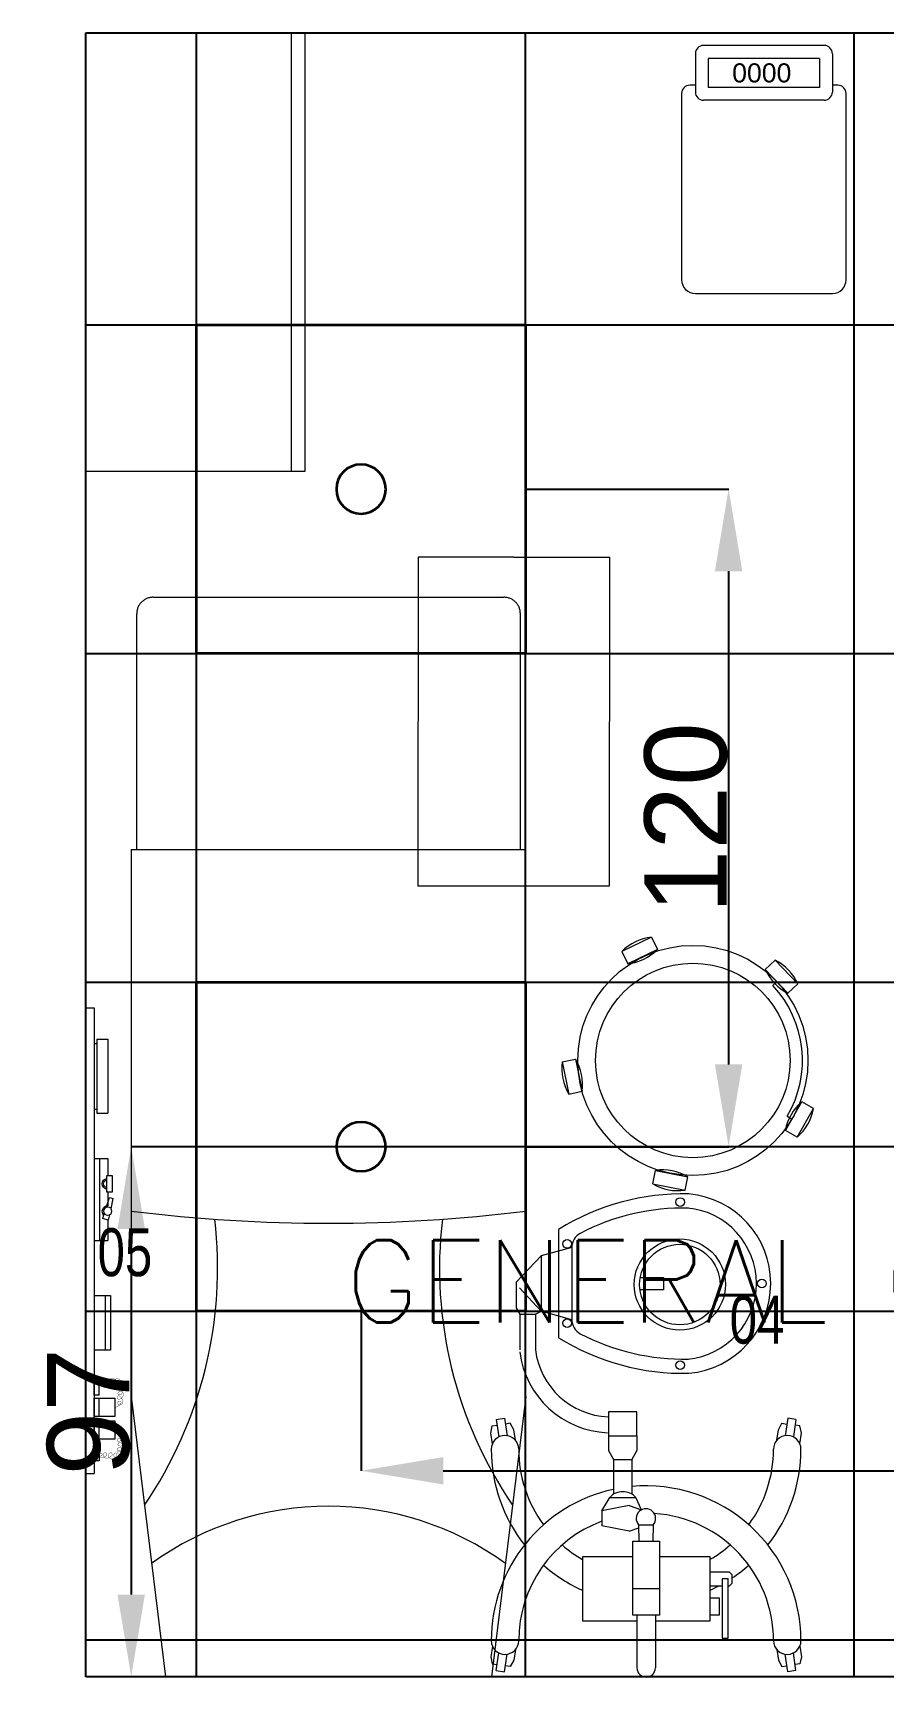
# Model space of a CAD drawing. Header units: inches. Extents: x -12418 to 57169, y -29325 to 19878.
# Drawn here: x 14101 to 15653, y -7168 to -4167 of the extents above; entities that cross this region are included whole.
import ezdxf
from ezdxf.enums import TextEntityAlignment as Align

# ---------------------------------------------------------------- set-up
doc = ezdxf.new("R2010")
doc.units = ezdxf.units.IN
doc.header["$LTSCALE"] = 25
doc.header["$MEASUREMENT"] = 0
doc.header["$PDMODE"] = 3
doc.linetypes.add('00-Ground Floor$0$HIDDEN', pattern=[9.525, 6.35, -3.175])
doc.layers.get('0').update_dxf_attribs({"color": 8})
doc.layers.get('Defpoints').update_dxf_attribs({"color": 8})
for name, color, linetype, lineweight in [('00-Ground Floor$0$72_EGR_BASE_TEXT', 252, 'Continuous', 5), ('00-Ground Floor$0$72_EGR_EQP_TAG', 142, 'Continuous', 5), ('00-Ground Floor$0$LOADING', 253, 'Continuous', 5), ('00-Ground Floor$0$Walls', 251, 'Continuous', 5), ('E-DIM', 6, 'Continuous', 18), ('E-LITE-CIRC-NUMB', 6, 'Continuous', 25), ('E-LITE-CLNG', 150, 'Continuous', 35), ('E-LITE-CTRL', 6, 'Continuous', 25)]:
    doc.layers.add(name, color=color, linetype=linetype, lineweight=lineweight)
doc.layers.add('00-Ground Floor$0$False Ceiling', color=251, linetype='Continuous')
doc.styles.add('00-Ground Floor$0$SIMPLEX', font='SIMPLEX.shx', dxfattribs={"height": 150})
doc.styles.add('00-Ground Floor$0$Standard', font='arial.ttf')
doc.styles.add('00-Ground Floor$0$X3G_ENTITY_257CFD', font='swisscl.ttf', dxfattribs={"height": 200})
doc.styles.add('DC_Simplex', font='SIMPLEX.shx', dxfattribs={"width": 0.7})
doc.styles.get("Standard").update_dxf_attribs({"font": 'arial.ttf'})
doc.dimstyles.get("Standard").update_dxf_attribs({"dimtxt": 150, "dimasz": 150, "dimexe": 0.18, "dimexo": 0.0625, "dimgap": 1, "dimtad": 1, "dimdec": 0, "dimlfac": 0.1, "dimzin": 0, "dimdsep": 46, "dimtxsty": 'Standard', "dimcen": 0.09, "dimclrd": 256, "dimclrt": 7, "dimadec": 0, "dimazin": 0, "dimtfac": 1, "dimtdec": 0, "dimtofl": 0, "dimtmove": 0, "dimatfit": 3, "dimfxl": 1, "dimtolj": 1, "dimtzin": 0, "dimarcsym": 0})

# ---------------------------------------------------------------- blocks, each defined once
blk = doc.blocks.new('00-Ground Floor$0$mobile light')
at = {"layer": '00-Ground Floor$0$LOADING'}
for p, q in [((1883.78, -497.56), (1883.65, -498.45)), ((1885.1, -497.29), (1883.78, -497.56)), ((1887.04, -497.59), (1885.1, -497.29)), ((1923.94, -497.59), (1925.88, -497.29)), ((1925.88, -497.29), (1927.2, -497.56)), ((1927.2, -497.56), (1927.33, -498.45)), ((1882.58, -498.29), (1882.35, -499.8)), ((1882.35, -499.8), (1885.55, -500.28)), ((1882.58, -498.29), (1885.78, -498.78)), ((1883.28, -500.85), (1883.42, -499.96)), ((1884.47, -501.5), (1883.28, -500.85)), ((1928.41, -498.29), (1925.2, -498.78)), ((1928.63, -499.8), (1925.43, -500.28)), ((1926.52, -501.5), (1927.7, -500.85)), ((1927.7, -500.85), (1927.56, -499.96)), ((1928.41, -498.29), (1928.63, -499.8)), ((1886.4, -501.79), (1884.47, -501.5)), ((1924.58, -501.79), (1926.52, -501.5)), ((1947.59, -502.62), (1941.09, -502.62)), ((1948.76, -501.94), (1947.59, -502.62)), ((1947.59, -502.62), (1947.59, -505.45)), ((1948.15, -506.5), (1952.41, -502.55)), ((1953.47, -501.94), (1948.76, -501.94)), ((1958.23, -506.5), (1953.47, -501.94)), ((1947.59, -505.45), (1941.09, -505.45)), ((1946.6, -512.08), (1948.15, -506.5)), ((1947.59, -505.45), (1948.15, -506.5)), ((1958.23, -506.5), (1948.15, -506.5)), ((1959.78, -512.08), (1958.23, -506.5)), ((1963.08, -509.67), (1943.3, -509.67)), ((1959.78, -512.08), (1946.6, -512.08)), ((1908.01, -522.53), (1909, -517.55)), ((1911.69, -517.55), (1909, -517.55)), ((1912.69, -522.53), (1911.69, -517.55)), ((1911.69, -517.55), (1914.17, -518.99)), ((1914.17, -518.99), (1914.17, -523.77)), ((1922.73, -518.8), (1921.08, -519.69)), ((1925.38, -518.8), (1922.73, -518.8)), ((1921.08, -519.69), (1914.74, -519.69)), ((1921.08, -519.69), (1921.08, -523.01)), ((1921.08, -519.69), (1921.08, -523.01)), ((1892.68, -523.97), (1883.05, -523.97)), ((1892.68, -528.06), (1892.68, -523.24)), ((1892.68, -523.24), (1906.16, -523.24)), ((1897.5, -528.06), (1897.5, -523.24)), ((1906.16, -523.24), (1906.16, -528.06)), ((1909.15, -524.25), (1906.16, -524.32)), ((1908.01, -522.53), (1908.62, -524.28)), ((1909.15, -524.25), (1909.15, -526.94)), ((1912.69, -522.53), (1911.9, -524.78)), ((1911.9, -524.78), (1914.17, -523.77)), ((1921.08, -523.01), (1914.77, -523.01)), ((1922.73, -523.93), (1921.08, -523.04)), ((1925.38, -523.93), (1922.73, -523.93)), ((1892.68, -527.34), (1883.05, -527.34)), ((1906.16, -528.06), (1892.68, -528.06)), ((1909.15, -526.94), (1906.16, -526.87)), ((1882.35, -551.47), (1885.55, -550.99)), ((1882.58, -552.98), (1882.35, -551.47)), ((1884.47, -549.77), (1883.28, -550.42)), ((1883.28, -550.42), (1883.42, -551.31)), ((1886.4, -549.48), (1884.47, -549.77)), ((1924.58, -549.48), (1926.52, -549.77)), ((1928.63, -551.47), (1925.43, -550.99)), ((1926.52, -549.77), (1927.7, -550.42)), ((1927.7, -550.42), (1927.56, -551.31)), ((1928.41, -552.98), (1928.63, -551.47)), ((1882.58, -552.98), (1885.78, -552.5)), ((1883.78, -553.71), (1883.65, -552.82)), ((1885.1, -553.98), (1883.78, -553.71)), ((1887.04, -553.69), (1885.1, -553.98)), ((1923.94, -553.69), (1925.88, -553.98)), ((1928.41, -552.98), (1925.2, -552.5)), ((1925.88, -553.98), (1927.2, -553.71)), ((1927.2, -553.71), (1927.33, -552.82))]:
    blk.add_line(p, q, dxfattribs=at)
for points in [[(1903.33, -523.24), (1903.33, -514.02), (1891.61, -514.02), (1891.61, -523.97)], [(1954.27, -524.55), (1954.27, -528.82), (1952.05, -528.82), (1952.05, -524.5)], [(1891.61, -527.34), (1891.61, -537.34), (1903.33, -537.34), (1903.33, -528.06)], [(1892.74, -537.34), (1892.74, -539.04), (1895.76, -539.04), (1895.76, -537.34)], [(1898.05, -537.34), (1898.05, -539.5)], [(1898.05, -540.63), (1898.05, -540.87), (1898.53, -541.35), (1900.02, -541.35), (1900.5, -540.87), (1900.5, -537.34)]]:
    blk.add_lwpolyline(points, dxfattribs=at)
for points in [[(1929.78, -518.8), (1925.38, -518.8), (1925.38, -523.93), (1929.78, -523.93)], [(1899.3, -539.5), (1888.5, -539.5), (1888.5, -540.63), (1899.3, -540.63)]]:
    blk.add_lwpolyline(points, close=True, dxfattribs=at)
for centre, radius in [((1945.96, -511.25), 0.793), ((1960.42, -511.25), 0.793), ((1953.01, -531.79), 8.32), ((1953.01, -531.79), 7.35), ((1938.31, -531.85), 0.793), ((1968.07, -531.85), 0.793), ((1953.19, -546.77), 0.793)]:
    blk.add_circle(centre, radius, dxfattribs=at)
for centre, radius, start, end in [((1888.02, -499.89), 2.5, 90, 270), ((1888.02, -525.64), 28.25, 12.1463, 90), ((1922.96, -525.64), 28.25, 90, 128.2073), ((1922.96, -499.89), 2.5, 270, 90), ((1888.02, -525.64), 23.25, 20.3387, 90), ((1922.96, -525.64), 23.25, 90, 126.3743), ((1942.82, -519.31), 16.86, 97.1293, 177.6115), ((1922.96, -525.64), 28.25, 138.4974, 155.7305), ((1942.82, -519.31), 13.97, 97.1293, 177.6115), ((1980.13, -532.49), 43.32, 148.2167, 181.2501), ((1926.25, -532.49), 43.32, 358.7499, 31.7833), ((1922.96, -525.64), 23.25, 138.7224, 150.0382), ((1946.6, -514.96), 2.89, 90, 152.4092), ((1959.78, -514.96), 2.89, 27.5908, 90), ((1980.13, -532.49), 40.72, 152.4092, 181.2501), ((1926.25, -532.49), 40.72, 358.7499, 27.5908), ((1911.94, -521.38), 3.27, 313.0112, 46.9888), ((1883.05, -525.65), 1.68, 90, 270), ((1888.02, -525.64), 28.25, 270, 5.3386), ((1910.32, -525.6), 1.78, 229.0673, 130.9327), ((1888.02, -525.64), 23.25, 270, 356.3184), ((1953.19, -531.93), 16.44, 185.2361, 354.7639), ((1953.19, -531.93), 13.84, 185.2361, 354.7639), ((1922.96, -525.64), 28.25, 204.483, 208.105), ((1922.96, -525.64), 23.25, 210.2349, 221.2776), ((1922.96, -525.64), 28.25, 213.7985, 221.5026), ((1922.96, -525.64), 23.25, 233.6257, 270), ((1888.02, -551.39), 2.5, 90, 270), ((1922.96, -525.64), 28.25, 231.7927, 270), ((1922.96, -551.39), 2.5, 270, 90)]:
    blk.add_arc(centre, radius, start, end, dxfattribs=at)
blk = doc.blocks.new('00-Ground Floor$0$HF13461A-P')
at = {"layer": '00-Ground Floor$0$LOADING'}
for p, q in [((0.2579, 0.4503), (0.0379, 0.4503)), ((0.0229, 0.4353), (0.0229, 0.3653)), ((0.2493, 0.4266), (0.0466, 0.4266)), ((0.0466, 0.4266), (0.0466, 0.3739)), ((0.2493, 0.4266), (0.2493, 0.3739)), ((0.2729, 0.4353), (0.2729, 0.3653)), ((-0.0021, 0.3628), (-0.0021, 0.0228)), ((0.0229, 0.3778), (0.0129, 0.3778)), ((0.2493, 0.3739), (0.0466, 0.3739)), ((0.2829, 0.3778), (0.2729, 0.3778)), ((0.2979, 0.0228), (0.2979, 0.3628)), ((0.2579, 0.3503), (0.0379, 0.3503)), ((0.0229, -0.0022), (0.2729, -0.0022))]:
    blk.add_line(p, q, dxfattribs=at)
for centre, radius, start, end in [((0.0379, 0.4353), 0.015, 90, 180), ((0.2579, 0.4353), 0.015, 0, 90), ((0.0129, 0.3628), 0.015, 90, 180), ((0.0379, 0.3653), 0.015, 180, 270), ((0.2579, 0.3653), 0.015, 270, 0), ((0.2829, 0.3628), 0.015, 0, 90), ((0.0229, 0.0228), 0.025, 180, 270), ((0.2729, 0.0228), 0.025, 270, 0)]:
    blk.add_arc(centre, radius, start, end, dxfattribs=at)
at = {"layer": '00-Ground Floor$0$LOADING', "style": '00-Ground Floor$0$Standard'}
blk.add_text('0000', height=0.03477, dxfattribs=at).set_placement((0.0901, 0.3829))
blk = doc.blocks.new('00-Ground Floor$0$GF21027-P')
at = {"layer": '00-Ground Floor$0$LOADING'}
for p, q in [((0.4, 0.4), (-0.4, 0.4)), ((-0.4, 0.4), (-0.4, 0)), ((0.4, 0), (0.4, 0.4)), ((-0.4, 0.025), (0.4, 0.025)), ((-0.4, 0), (0.4, 0))]:
    blk.add_line(p, q, dxfattribs=at)
blk = doc.blocks.new('00-Ground Floor$0$HF10037B-P')
at = {"layer": '00-Ground Floor$0$LOADING'}
for p, q in [((0.2459, 0.134), (0.1859, 0.134)), ((0.1859, 0.134), (0.1859, 0.109)), ((0.2459, 0.134), (0.2459, 0.109)), ((0.2459, 0.109), (0.1859, 0.109)), ((0, 0), (-0.0142, -0.0583)), ((0, 0), (0.0243, -0.0059)), ((0.0243, -0.0059), (0.01, -0.0642)), ((0.4071, -0.0094), (0.431, -0.0018)), ((0.4071, -0.0094), (0.4255, -0.0665)), ((0.431, -0.0018), (0.4493, -0.0589)), ((-0.0142, -0.0583), (0.01, -0.0642)), ((0.4069, -0.0417), (0.4165, -0.0387)), ((0.4255, -0.0665), (0.4493, -0.0589)), ((0.0524, -0.2725), (0.0674, -0.2525)), ((0.0674, -0.2525), (0.1154, -0.2885)), ((0.3125, -0.2897), (0.362, -0.2558)), ((0.3267, -0.268), (0.3323, -0.2763)), ((0.3761, -0.2764), (0.362, -0.2558)), ((0.0524, -0.2725), (0.1004, -0.3085)), ((0.1004, -0.3085), (0.1154, -0.2885)), ((0.3266, -0.3103), (0.3125, -0.2897)), ((0.3266, -0.3103), (0.3761, -0.2764))]:
    blk.add_line(p, q, dxfattribs=at)
for radius in [0.21, 0.1775]:
    blk.add_circle((0.2161, -0.1014), radius, dxfattribs=at)
for centre, radius, start, end in [((0.2159, 0.0465), 0.0925, 71.0754, 108.9246), ((0.2159, 0.1965), 0.0925, 251.0754, 288.9246), ((0.0779, -0.0499), 0.0925, 147.3419, 185.1912), ((-0.0678, -0.0143), 0.0925, 327.3419, 5.1912), ((0.4996, -0.0113), 0.0925, 178.8412, 216.6904), ((0.3568, -0.057), 0.0925, 358.8412, 36.6904), ((0.2161, -0.1014), 0.2, 303.6037, 17.3657), ((0.0389, -0.3404), 0.0925, 34.1875, 72.0368), ((0.3867, -0.3449), 0.0925, 105.5121, 143.3614), ((0.1289, -0.2205), 0.0925, 214.1875, 252.0368), ((0.3019, -0.2212), 0.0925, 285.5121, 323.3614)]:
    blk.add_arc(centre, radius, start, end, dxfattribs=at)
blk = doc.blocks.new('00-Ground Floor$0$HF13902-P')
at = {"color": 8, "linetype": '00-Ground Floor$0$HIDDEN'}
for p, q in [((-0.35, -0.6824), (-0.35, -1.1124)), ((0.35, -0.6824), (0.35, -1.1124)), ((0.32, -1.1424), (-0.32, -1.1424))]:
    blk.add_line(p, q, dxfattribs=at)
at = {"linetype": 'Continuous'}
for points in [[(0.36, -0.5224), (0.36, -0.5224), (0.36, -0.5224), (0.36, -0.5224), (0.36, -0.5224), (0.36, -0.5224), (0.36, -0.5224), (0.36, -0.5224), (0.36, -0.5224), (0.36, -0.5224), (0.36, -0.5224), (0.36, -0.5224), (0.36, -0.5224), (0.36, -0.5224), (0.36, -0.5224), (0.36, -0.5224), (0.36, -0.5224), (0.36, -0.5224), (0.36, -0.5224), (0.36, -0.5224), (0.36, -0.5224), (0.36, -0.5224), (0.36, -0.5224), (0.36, -0.5224), (0.36, -0.5224), (0.36, -0.5224), (0.36, -0.5224), (0.36, -0.5224), (0.36, -0.5224), (0.36, -0.5224), (0.36, -0.5224), (0.36, -0.5224), (0.36, -0.5224), (0.36, -0.5224), (0.36, -0.5224), (0.36, -0.5224), (0.36, -0.5224), (0.36, -0.5224), (0.36, -0.5224), (0.36, -0.5224), (0.36, -0.5224), (0.36, -0.5224), (0.36, -0.5224), (0.36, -0.5224), (0.36, -0.5224), (0.36, -0.5224), (0.36, -0.5224), (0.36, -0.5224), (0.36, -0.5224), (0.36, -0.5224), (0.36, -0.5224), (0.36, -0.5224), (0.36, -0.5224), (0.36, -0.5224), (0.36, -0.5224), (0.36, -0.5224), (0.36, -0.5224), (0.36, -0.5224), (0.36, -0.5224), (0.36, -0.5224), (0.36, -0.5224), (0.36, -0.5224), (0.36, -0.5224), (0.36, -0.5224), (0.36, -0.5224), (0.36, -0.5224), (0.36, -0.5224), (0.36, -0.5224), (0.36, -0.5224), (0.36, -0.5224), (0.36, -0.5224), (0.36, -0.5224), (0.36, -0.5224), (0.36, -0.5224), (0.36, -0.5224), (0.36, -0.5224), (0.36, -0.5224), (0.36, -0.5224), (0.36, -0.5224), (0.36, -0.5224), (0.36, -0.5224), (0.36, -0.5224), (0.36, -0.5224), (0.36, -0.5224), (0.36, -0.5224), (0.36, -0.5224), (0.36, -0.5224), (0.36, -0.5224), (0.36, -0.5224), (0.36, -0.5224), (0.36, -0.5224), (0.36, -0.5224), (0.36, -0.5224), (0.36, -0.5224), (0.36, -0.5224), (0.36, -0.5224), (0.36, -0.5224), (0.36, -0.5224), (0.36, -0.5224), (0.36, -0.5224), (0.36, -0.5224), (0.36, -0.5224), (0.36, -0.5224), (0.36, -0.5224), (0.36, -0.5224), (0.36, -0.5224), (0.36, -0.5224), (0.36, -0.5224), (0.36, -0.5224), (0.36, -0.5224), (0.36, -0.5224), (0.36, -0.5224), (0.36, -0.5224), (0.36, -0.5224), (0.36, -0.5224), (0.36, -0.5224), (0.36, -0.5224), (0.36, -0.5224), (0.36, -0.5224), (0.36, -0.5224), (0.36, -0.5224), (0.36, -0.5224), (0.36, -0.5224), (0.36, -0.5224), (0.36, -0.5224), (0.36, -0.5224), (0.36, -0.5224), (0.36, -0.5224), (0.36, -0.5224), (0.36, -0.5224), (0.36, -0.5224), (0.36, -0.5224), (0.36, -0.5224), (0.36, -0.5224), (0.36, -0.5224), (0.36, -0.5224), (0.36, -0.5224), (0.36, -0.5224), (0.36, -0.5224), (0.36, -0.5224), (0.36, -0.5224), (0.36, -0.5224), (0.36, -0.5224), (0.36, -0.5224), (0.36, -0.5224), (0.36, -0.5224), (0.36, -0.5224), (0.36, -0.5224), (0.36, -0.5224), (0.36, -0.5224), (0.36, -0.5224), (0.36, -0.5224), (0.36, -0.5224), (0.36, -0.5224), (0.36, -0.5224), (0.36, -0.5224), (0.36, -0.5224), (0.36, -0.5224), (0.36, -0.5224), (0.36, -0.5224), (0.36, -0.5224), (0.36, -0.5224), (0.36, -0.5224), (0.36, -0.5224), (0.36, -0.5224), (0.36, -0.5224), (0.36, -0.5224), (0.36, -0.5224), (0.36, -0.5224), (0.36, -0.5224), (0.36, -0.5224), (0.36, -0.5224), (0.36, -0.5224), (0.36, -0.5224), (0.36, -0.5224), (0.36, -0.5224), (0.36, -0.5224), (0.36, -0.5224), (0.36, -0.5224), (0.36, -0.5224), (0.36, -0.5224), (0.36, -0.5224), (0.36, -0.5224), (0.36, -0.5224), (0.36, -0.5224), (0.36, -0.5224), (0.36, -0.5224), (0.36, -0.5224), (0.36, -0.5224), (0.36, -0.5224), (0.36, -0.5224), (0.36, -0.5224), (0.36, -0.5224), (0.36, -0.5224), (0.36, -0.5224), (0.36, -0.5224), (0.36, -0.5224), (0.36, -0.5224), (0.36, -0.5224), (0.36, -0.5224), (0.36, -0.5224), (0.36, -0.5224), (0.36, -0.5224), (0.36, -0.5224), (0.36, -0.5224), (0.36, -0.5224), (0.36, -0.5224), (0.36, -0.5224), (0.36, -0.5224), (0.36, -0.5224), (0.36, -0.5224), (0.36, -0.5224), (0.36, -0.5224), (0.36, -0.5224), (0.36, -0.5224), (0.36, -0.5224), (0.36, -0.5224), (0.36, -0.5224), (0.36, -0.5224)], [(0.36, -0.5224), (0.36, -0.5224), (0.36, -0.5224), (0.36, -0.5224), (0.36, -0.5224), (0.36, -0.5224), (0.36, -0.5224), (0.36, -0.5224), (0.36, -0.5224), (0.36, -0.5224), (0.36, -0.5224), (0.36, -0.5224), (0.36, -0.5224), (0.36, -0.5224), (0.36, -0.5224), (0.36, -0.5224), (0.36, -0.5224), (0.36, -0.5224), (0.36, -0.5224), (0.36, -0.5224), (0.36, -0.5224), (0.36, -0.5224), (0.36, -0.5224), (0.36, -0.5224), (0.36, -0.5224), (0.36, -0.5224), (0.36, -0.5224), (0.36, -0.5224), (0.36, -0.5224), (0.36, -0.5224), (0.36, -0.5224), (0.36, -0.5224), (0.36, -0.5224), (0.36, -0.5224), (0.36, -0.5224), (0.36, -0.5224), (0.36, -0.5224), (0.36, -0.5224), (0.36, -0.5224), (0.36, -0.5224), (0.36, -0.5224), (0.36, -0.5224), (0.36, -0.5224), (0.36, -0.5224), (0.36, -0.5224), (0.36, -0.5224), (0.36, -0.5224), (0.36, -0.5224), (0.36, -0.5224), (0.36, -0.5224), (0.36, -0.5224), (0.36, -0.5224), (0.36, -0.5224), (0.36, -0.5224), (0.36, -0.5224), (0.36, -0.5224), (0.36, -0.5224), (0.36, -0.5224), (0.36, -0.5224), (0.36, -0.5224), (0.36, -0.5224), (0.36, -0.5224), (0.36, -0.5224), (0.36, -0.5224), (0.36, -0.5224), (0.36, -0.5224), (0.36, -0.5224), (0.36, -0.5224), (0.36, -0.5224), (0.36, -0.5224), (0.36, -0.5224), (0.36, -0.5224), (0.36, -0.5224), (0.36, -0.5224), (0.36, -0.5224), (0.36, -0.5224), (0.36, -0.5224), (0.36, -0.5224), (0.36, -0.5224), (0.36, -0.5224), (0.36, -0.5224), (0.36, -0.5224), (0.36, -0.5224), (0.36, -0.5224), (0.36, -0.5224), (0.36, -0.5224), (0.36, -0.5224), (0.36, -0.5224), (0.36, -0.5224), (0.36, -0.5224), (0.36, -0.5224), (0.36, -0.5224), (0.36, -0.5224), (0.36, -0.5224), (0.36, -0.5224), (0.36, -0.5224), (0.36, -0.5224), (0.36, -0.5224), (0.36, -0.5224), (0.36, -0.5224), (0.36, -0.5224), (0.36, -0.5224), (0.36, -0.5224), (0.36, -0.5224), (0.36, -0.5224), (0.36, -0.5224), (0.36, -0.5224), (0.36, -0.5224), (0.36, -0.5224), (0.36, -0.5224), (0.36, -0.5224), (0.36, -0.5224), (0.36, -0.5224), (0.36, -0.5224), (0.36, -0.5224), (0.36, -0.5224), (0.36, -0.5224), (0.36, -0.5224), (0.36, -0.5224), (0.36, -0.5224), (0.36, -0.5224), (0.36, -0.5224), (0.36, -0.5224), (0.36, -0.5224), (0.36, -0.5224), (0.36, -0.5224), (0.36, -0.5224), (0.36, -0.5224), (0.36, -0.5224), (0.36, -0.5224), (0.36, -0.5224), (0.36, -0.5224), (0.36, -0.5224), (0.36, -0.5224), (0.36, -0.5224), (0.36, -0.5224), (0.36, -0.5224), (0.36, -0.5224), (0.36, -0.5224), (0.36, -0.5224), (0.36, -0.5224), (0.36, -0.5224), (0.36, -0.5224), (0.36, -0.5224), (0.36, -0.5224), (0.36, -0.5224), (0.36, -0.5224), (0.36, -0.5224), (0.36, -0.5224), (0.36, -0.5224), (0.36, -0.5224), (0.36, -0.5224), (0.36, -0.5224), (0.36, -0.5224), (0.36, -0.5224), (0.36, -0.5224), (0.36, -0.5224), (0.36, -0.5224), (0.36, -0.5224), (0.36, -0.5224), (0.36, -0.5224), (0.36, -0.5224), (0.36, -0.5224), (0.36, -0.5224), (0.36, -0.5224), (0.36, -0.5224), (0.36, -0.5224), (0.36, -0.5224), (0.36, -0.5224), (0.36, -0.5224), (0.36, -0.5224), (0.36, -0.5224), (0.36, -0.5224), (0.36, -0.5224), (0.36, -0.5224), (0.36, -0.5224), (0.36, -0.5224), (0.36, -0.5224), (0.36, -0.5224), (0.36, -0.5224), (0.36, -0.5224), (0.36, -0.5224), (0.36, -0.5224), (0.36, -0.5224), (0.36, -0.5224), (0.36, -0.5224), (0.36, -0.5224), (0.36, -0.5224), (0.36, -0.5224), (0.36, -0.5224), (0.36, -0.5224), (0.36, -0.5224), (0.36, -0.5224), (0.36, -0.5224), (0.36, -0.5224), (0.36, -0.5224), (0.36, -0.5224), (0.36, -0.5224), (0.36, -0.5224), (0.36, -0.5224), (0.36, -0.5224), (0.36, -0.5224), (0.36, -0.5224), (0.36, -0.5224), (0.36, -0.5224), (0.36, -0.5224), (0.36, -0.5224), (0.36, -0.5224), (0.36, -0.5224), (0.36, -0.5224), (0.36, -0.5224), (0.36, -0.5224), (0.36, -0.5224), (0.36, -0.5224)], [(0.36, -0.5224), (0.36, -0.5224), (0.36, -0.5224), (0.36, -0.5224), (0.36, -0.5224), (0.36, -0.5224), (0.36, -0.5224), (0.36, -0.5224), (0.36, -0.5224), (0.36, -0.5224), (0.36, -0.5224), (0.36, -0.5224), (0.36, -0.5224), (0.36, -0.5224), (0.36, -0.5224), (0.36, -0.5224), (0.36, -0.5224), (0.36, -0.5224), (0.36, -0.5224), (0.36, -0.5224), (0.36, -0.5224), (0.36, -0.5224), (0.36, -0.5224), (0.36, -0.5224), (0.36, -0.5224), (0.36, -0.5224), (0.36, -0.5224), (0.36, -0.5224), (0.36, -0.5224), (0.36, -0.5224), (0.36, -0.5224), (0.36, -0.5224), (0.36, -0.5224), (0.36, -0.5224), (0.36, -0.5224), (0.36, -0.5224), (0.36, -0.5224), (0.36, -0.5224), (0.36, -0.5224), (0.36, -0.5224), (0.36, -0.5224), (0.36, -0.5224), (0.36, -0.5224), (0.36, -0.5224), (0.36, -0.5224), (0.36, -0.5224), (0.36, -0.5224), (0.36, -0.5224), (0.36, -0.5224), (0.36, -0.5224), (0.36, -0.5224), (0.36, -0.5224), (0.36, -0.5224), (0.36, -0.5224), (0.36, -0.5224), (0.36, -0.5224), (0.36, -0.5224), (0.36, -0.5224), (0.36, -0.5224), (0.36, -0.5224), (0.36, -0.5224), (0.36, -0.5224), (0.36, -0.5224), (0.36, -0.5224), (0.36, -0.5224), (0.36, -0.5224), (0.36, -0.5224), (0.36, -0.5224), (0.36, -0.5224), (0.36, -0.5224), (0.36, -0.5224), (0.36, -0.5224), (0.36, -0.5224), (0.36, -0.5224), (0.36, -0.5224), (0.36, -0.5224), (0.36, -0.5224), (0.36, -0.5224), (0.36, -0.5224), (0.36, -0.5224), (0.36, -0.5224), (0.36, -0.5224), (0.36, -0.5224), (0.36, -0.5224), (0.36, -0.5224), (0.36, -0.5224), (0.36, -0.5224), (0.36, -0.5224), (0.36, -0.5224), (0.36, -0.5224), (0.36, -0.5224), (0.36, -0.5224), (0.36, -0.5224), (0.36, -0.5224), (0.36, -0.5224), (0.36, -0.5224), (0.36, -0.5224), (0.36, -0.5224), (0.36, -0.5224), (0.36, -0.5224), (0.36, -0.5224), (0.36, -0.5224), (0.36, -0.5224), (0.36, -0.5224), (0.36, -0.5224), (0.36, -0.5224), (0.36, -0.5224), (0.36, -0.5224), (0.36, -0.5224), (0.36, -0.5224), (0.36, -0.5224), (0.36, -0.5224), (0.36, -0.5224), (0.36, -0.5224), (0.36, -0.5224), (0.36, -0.5224), (0.36, -0.5224), (0.36, -0.5224), (0.36, -0.5224), (0.36, -0.5224), (0.36, -0.5224), (0.36, -0.5224), (0.36, -0.5224), (0.36, -0.5224), (0.36, -0.5224), (0.36, -0.5224), (0.36, -0.5224), (0.36, -0.5224), (0.36, -0.5224), (0.36, -0.5224), (0.36, -0.5224), (0.36, -0.5224), (0.36, -0.5224), (0.36, -0.5224), (0.36, -0.5224), (0.36, -0.5224), (0.36, -0.5224), (0.36, -0.5224), (0.36, -0.5224), (0.36, -0.5224), (0.36, -0.5224), (0.36, -0.5224), (0.36, -0.5224), (0.36, -0.5224), (0.36, -0.5224), (0.36, -0.5224), (0.36, -0.5224), (0.36, -0.5224), (0.36, -0.5224), (0.36, -0.5224), (0.36, -0.5224), (0.36, -0.5224), (0.36, -0.5224), (0.36, -0.5224), (0.36, -0.5224), (0.36, -0.5224), (0.36, -0.5224), (0.36, -0.5224), (0.36, -0.5224), (0.36, -0.5224), (0.36, -0.5224), (0.36, -0.5224), (0.36, -0.5224), (0.36, -0.5224), (0.36, -0.5224), (0.36, -0.5224), (0.36, -0.5224), (0.36, -0.5224), (0.36, -0.5224), (0.36, -0.5224), (0.36, -0.5224), (0.36, -0.5224), (0.36, -0.5224), (0.36, -0.5224), (0.36, -0.5224), (0.36, -0.5224), (0.36, -0.5224), (0.36, -0.5224), (0.36, -0.5224), (0.36, -0.5224), (0.36, -0.5224), (0.36, -0.5224), (0.36, -0.5224), (0.36, -0.5224), (0.36, -0.5224), (0.36, -0.5224), (0.36, -0.5224), (0.36, -0.5224), (0.36, -0.5224), (0.36, -0.5224), (0.36, -0.5224), (0.36, -0.5224), (0.36, -0.5224), (0.36, -0.5224), (0.36, -0.5224), (0.36, -0.5224), (0.36, -0.5224), (0.36, -0.5224), (0.36, -0.5224), (0.36, -0.5224), (0.36, -0.5224), (0.36, -0.5224), (0.36, -0.5224), (0.36, -0.5224), (0.36, -0.5224), (0.36, -0.5224), (0.36, -0.5224), (0.36, -0.5224), (0.36, -0.5224), (0.36, -0.5224), (0.36, -0.5224), (0.36, -0.5224), (0.36, -0.5224), (0.36, -0.5224), (0.36, -0.5224), (0.36, -0.5224), (0.36, -0.5224), (0.36, -0.5224), (0.36, -0.5224), (0.36, -0.5224), (0.36, -0.5224), (0.36, -0.5224), (0.36, -0.5224), (0.36, -0.5224), (0.36, -0.5224), (0.36, -0.5224), (0.36, -0.5224), (0.36, -0.5224), (0.36, -0.5224), (0.36, -0.5224), (0.36, -0.5224), (0.36, -0.5224), (0.36, -0.5224), (0.36, -0.5224), (0.36, -0.5224), (0.36, -0.5224), (0.36, -0.5224), (0.36, -0.5224), (0.36, -0.5224), (0.36, -0.5224), (0.36, -0.5224), (0.36, -0.5224), (0.36, -0.5224), (0.36, -0.5224), (0.36, -0.5224), (0.36, -0.5224), (0.36, -0.5224), (0.36, -0.5224), (0.36, -0.5224), (0.36, -0.5224), (0.36, -0.5224), (0.36, -0.5224), (0.36, -0.5224), (0.36, -0.5224), (0.36, -0.5224), (0.36, -0.5224), (0.36, -0.5224), (0.36, -0.5224), (0.36, -0.5224), (0.36, -0.5224), (0.36, -0.5224), (0.36, -0.5224), (0.36, -0.5224), (0.36, -0.5224), (0.36, -0.5224), (0.36, -0.5224), (0.36, -0.5224), (0.36, -0.5224), (0.36, -0.5224), (0.36, -0.5224), (0.36, -0.5224), (0.36, -0.5224), (0.36, -0.5224), (0.36, -0.5224), (0.36, -0.5224), (0.36, -0.5224), (0.36, -0.5224)]]:
    blk.add_lwpolyline(points, close=True, dxfattribs=at)
for points in [[(0.36, -0.5224), (0.36, -0.5224), (0.36, -0.5224), (0.36, -0.5224), (0.36, -0.5224), (0.36, -0.5224), (0.36, -0.5224), (0.36, -0.5224)], [(0.36, -0.5224), (0.36, -0.5224), (0.36, -0.5224), (0.36, -0.5224), (0.36, -0.5224), (0.36, -0.5224), (0.36, -0.5224), (0.36, -0.5224), (0.36, -0.5224), (0.36, -0.5224), (0.36, -0.5224), (0.36, -0.5224), (0.36, -0.5224), (0.36, -0.5224), (0.36, -0.5224), (0.36, -0.5224), (0.36, -0.5224), (0.36, -0.5224), (0.36, -0.5224), (0.36, -0.5224), (0.36, -0.5224), (0.36, -0.5224), (0.36, -0.5224), (0.36, -0.5224), (0.36, -0.5224), (0.36, -0.5224), (0.36, -0.5224), (0.36, -0.5224), (0.36, -0.5224), (0.36, -0.5224), (0.36, -0.5224), (0.36, -0.5224), (0.36, -0.5224), (0.36, -0.5224), (0.36, -0.5224), (0.36, -0.5224), (0.36, -0.5224), (0.36, -0.5224), (0.36, -0.5224), (0.36, -0.5224), (0.36, -0.5224), (0.36, -0.5224), (0.36, -0.5224), (0.36, -0.5224), (0.36, -0.5224), (0.36, -0.5224), (0.36, -0.5224), (0.36, -0.5224), (0.36, -0.5224), (0.36, -0.5224), (0.36, -0.5224), (0.36, -0.5224), (0.36, -0.5224), (0.36, -0.5224), (0.36, -0.5224), (0.36, -0.5224), (0.36, -0.5224), (0.36, -0.5224), (0.36, -0.5224), (0.36, -0.5224), (0.36, -0.5224), (0.36, -0.5224), (0.36, -0.5224), (0.36, -0.5224), (0.36, -0.5224), (0.36, -0.5224), (0.36, -0.5224), (0.36, -0.5224), (0.36, -0.5224), (0.36, -0.5224), (0.36, -0.5224), (0.36, -0.5224), (0.36, -0.5224), (0.36, -0.5224), (0.36, -0.5224), (0.36, -0.5224), (0.36, -0.5224), (0.36, -0.5224), (0.36, -0.5224), (0.36, -0.5224), (0.36, -0.5224), (0.36, -0.5224), (0.36, -0.5224), (0.36, -0.5224), (0.36, -0.5224), (0.36, -0.5224), (0.36, -0.5224), (0.36, -0.5224), (0.36, -0.5224), (0.36, -0.5224), (0.36, -0.5224), (0.36, -0.5224), (0.36, -0.5224), (0.36, -0.5224), (0.36, -0.5224), (0.36, -0.5224), (0.36, -0.5224), (0.36, -0.5224), (0.36, -0.5224), (0.36, -0.5224), (0.36, -0.5224), (0.36, -0.5224), (0.36, -0.5224), (0.36, -0.5224), (0.36, -0.5224), (0.36, -0.5224), (0.36, -0.5224), (0.36, -0.5224), (0.36, -0.5224), (0.36, -0.5224), (0.36, -0.5224)], [(0.36, -0.5224), (0.36, -0.5224), (0.36, -0.5224), (0.36, -0.5224), (0.36, -0.5224), (0.36, -0.5224), (0.36, -0.5224), (0.36, -0.5224), (0.36, -0.5224), (0.36, -0.5224), (0.36, -0.5224), (0.36, -0.5224), (0.36, -0.5224), (0.36, -0.5224), (0.36, -0.5224), (0.36, -0.5224), (0.36, -0.5224)], [(0.36, -0.5224), (0.36, -0.5224), (0.36, -0.5224), (0.36, -0.5224), (0.36, -0.5224), (0.36, -0.5224), (0.36, -0.5224)], [(0.36, -0.5224), (0.36, -0.5224), (0.36, -0.5224), (0.36, -0.5224), (0.36, -0.5224), (0.36, -0.5224), (0.36, -0.5224), (0.36, -0.5224), (0.36, -0.5224), (0.36, -0.5224), (0.36, -0.5224), (0.36, -0.5224)], [(0.36, -0.5224), (0.36, -0.5224), (0.36, -0.5224), (0.36, -0.5224), (0.36, -0.5224), (0.36, -0.5224), (0.36, -0.5224), (0.36, -0.5224), (0.36, -0.5224), (0.36, -0.5224), (0.36, -0.5224), (0.36, -0.5224), (0.36, -0.5224), (0.36, -0.5224), (0.36, -0.5224), (0.36, -0.5224), (0.36, -0.5224), (0.36, -0.5224), (0.36, -0.5224), (0.36, -0.5224), (0.36, -0.5224), (0.36, -0.5224), (0.36, -0.5224), (0.36, -0.5224), (0.36, -0.5224), (0.36, -0.5224), (0.36, -0.5224), (0.36, -0.5224), (0.36, -0.5224), (0.36, -0.5224), (0.36, -0.5224), (0.36, -0.5224), (0.36, -0.5224), (0.36, -0.5224), (0.36, -0.5224), (0.36, -0.5224), (0.36, -0.5224), (0.36, -0.5224), (0.36, -0.5224), (0.36, -0.5224), (0.36, -0.5224), (0.36, -0.5224), (0.36, -0.5224), (0.36, -0.5224), (0.36, -0.5224), (0.36, -0.5224), (0.36, -0.5224), (0.36, -0.5224), (0.36, -0.5224), (0.36, -0.5224), (0.36, -0.5224), (0.36, -0.5224), (0.36, -0.5224), (0.36, -0.5224), (0.36, -0.5224), (0.36, -0.5224), (0.36, -0.5224), (0.36, -0.5224), (0.36, -0.5224), (0.36, -0.5224), (0.36, -0.5224), (0.36, -0.5224), (0.36, -0.5224), (0.36, -0.5224), (0.36, -0.5224), (0.36, -0.5224), (0.36, -0.5224), (0.36, -0.5224), (0.36, -0.5224), (0.36, -0.5224), (0.36, -0.5224), (0.36, -0.5224), (0.36, -0.5224), (0.36, -0.5224), (0.36, -0.5224), (0.36, -0.5224), (0.36, -0.5224), (0.36, -0.5224), (0.36, -0.5224), (0.36, -0.5224), (0.36, -0.5224), (0.36, -0.5224), (0.36, -0.5224), (0.36, -0.5224), (0.36, -0.5224), (0.36, -0.5224), (0.36, -0.5224), (0.36, -0.5224), (0.36, -0.5224)], [(0.36, -0.5224), (0.36, -0.5224), (0.36, -0.5224), (0.36, -0.5224), (0.36, -0.5224), (0.36, -0.5224), (0.36, -0.5224), (0.36, -0.5224), (0.36, -0.5224), (0.36, -0.5224)], [(0.36, -0.5224), (0.36, -0.5224), (0.36, -0.5224), (0.36, -0.5224), (0.36, -0.5224), (0.36, -0.5224), (0.36, -0.5224), (0.36, -0.5224), (0.36, -0.5224), (0.36, -0.5224)], [(0.36, -0.5224), (0.36, -0.5224), (0.36, -0.5224), (0.36, -0.5224), (0.36, -0.5224), (0.36, -0.5224), (0.36, -0.5224), (0.36, -0.5224), (0.36, -0.5224), (0.36, -0.5224), (0.36, -0.5224), (0.36, -0.5224), (0.36, -0.5224), (0.36, -0.5224), (0.36, -0.5224)], [(0.36, -0.5224), (0.36, -0.5224), (0.36, -0.5224), (0.36, -0.5224), (0.36, -0.5224), (0.36, -0.5224), (0.36, -0.5224), (0.36, -0.5224), (0.36, -0.5224), (0.36, -0.5224)], [(0.36, -0.5224), (0.36, -0.5224), (0.36, -0.5224), (0.36, -0.5224), (0.36, -0.5224), (0.36, -0.5224), (0.36, -0.5224)], [(0.36, -0.5224), (0.36, -0.5224), (0.36, -0.5224), (0.36, -0.5224), (0.36, -0.5224), (0.36, -0.5224), (0.36, -0.5224), (0.36, -0.5224), (0.36, -0.5224), (0.36, -0.5224)], [(0.36, -0.5224), (0.36, -0.5224), (0.36, -0.5224), (0.36, -0.5224), (0.36, -0.5224), (0.36, -0.5224), (0.36, -0.5224), (0.36, -0.5224), (0.36, -0.5224), (0.36, -0.5224), (0.36, -0.5224), (0.36, -0.5224), (0.36, -0.5224), (0.36, -0.5224), (0.36, -0.5224), (0.36, -0.5224), (0.36, -0.5224), (0.36, -0.5224)], [(0.36, -0.5224), (0.36, -0.5224), (0.36, -0.5224), (0.36, -0.5224), (0.36, -0.5224), (0.36, -0.5224), (0.36, -0.5224), (0.36, -0.5224), (0.36, -0.5224)]]:
    blk.add_lwpolyline(points, dxfattribs=at)
blk.add_circle((0.36, -0.5224), 0.000000101)
at = {"color": 8}
for centre, radius, start, end in [((0, 1.0679), 0.5515, 234.1788, 305.8212), ((-0.9704, 0.0819), 0.7679, 353.3222, 34.2669), ((0.9704, 0.0819), 0.7679, 145.7331, 186.6778), ((0, -2.9071), 2.9071, 82.8865, 97.1135)]:
    blk.add_arc(centre, radius, start, end, dxfattribs=at)
at = {"color": 8, "linetype": '00-Ground Floor$0$HIDDEN'}
for centre, start, end in [((-0.32, -1.1124), 180, 270), ((0.32, -1.1124), 270, 0)]:
    blk.add_arc(centre, 0.03, start, end, dxfattribs=at)
at = {"layer": '00-Ground Floor$0$LOADING'}
for p, q in [((-0.36, 0.3161), (-0.2975, 0.8276)), ((0.2975, 0.8276), (-0.2975, 0.8276)), ((0.36, 0.3161), (0.2975, 0.8276)), ((-0.36, 0.3161), (-0.36, -0.6824)), ((0.36, -0.6824), (0.36, 0.3161)), ((0.36, -0.6824), (-0.36, -0.6824))]:
    blk.add_line(p, q, dxfattribs=at)
blk = doc.blocks.new('00-Ground Floor$0$HF11772-P')
at = {"layer": '00-Ground Floor$0$LOADING'}
for p, q in [((0.6, 0.35), (0, 0.35)), ((0, 0.175), (0, 0.35)), ((0.6, 0.175), (0.6, 0.35)), ((0, 0.175), (0, 0)), ((0.6, 0), (0.6, 0.175)), ((0, 0), (0.6, 0))]:
    blk.add_line(p, q, dxfattribs=at)
blk = doc.blocks.new('00-Ground Floor$0$ME19011A-P')
for p, q in [((-0.425, 0), (0.425, 0)), ((-0.425, 0), (-0.425, -0.015)), ((0.425, 0), (0.425, -0.015)), ((-0.425, -0.015), (0.425, -0.015)), ((-0.3675, -0.0198), (-0.2325, -0.0198)), ((-0.3675, -0.0198), (-0.3675, -0.0399)), ((-0.36, -0.015), (-0.36, -0.0198)), ((-0.24, -0.015), (-0.24, -0.0198)), ((-0.2325, -0.0198), (-0.2325, -0.0399)), ((-0.15, -0.015), (-0.15, -0.04)), ((-0.15, -0.025), (0, -0.025)), ((0, -0.015), (0, -0.04)), ((0.1, -0.015), (0.1, -0.045)), ((0.2, -0.045), (0.2, -0.015)), ((0.2818, -0.015), (0.2484, -0.015)), ((0.2484, -0.0243), (0.2484, -0.015)), ((0.2818, -0.0243), (0.2484, -0.0243)), ((0.2818, -0.0243), (0.2818, -0.015)), ((0.3211, -0.015), (0.2877, -0.015)), ((0.2877, -0.015), (0.2877, -0.0531)), ((0.3211, -0.0243), (0.2877, -0.0243)), ((0.3211, -0.0531), (0.3211, -0.015)), ((0.3623, -0.015), (0.3289, -0.015)), ((0.3289, -0.015), (0.3289, -0.0531)), ((0.3623, -0.0243), (0.3289, -0.0243)), ((0.3623, -0.0531), (0.3623, -0.015)), ((0.3682, -0.0243), (0.3682, -0.015)), ((0.3682, -0.015), (0.4016, -0.015)), ((0.3682, -0.0243), (0.4016, -0.0243)), ((0.4016, -0.0243), (0.4016, -0.015)), ((-0.3675, -0.0399), (-0.2325, -0.0399)), ((-0.15, -0.04), (-0.1187, -0.04)), ((-0.0887, -0.04), (-0.0637, -0.04)), ((-0.0606, -0.0371), (-0.0787, -0.0432)), ((-0.0787, -0.0432), (-0.077, -0.0497)), ((-0.0582, -0.046), (-0.077, -0.0497)), ((-0.0402, -0.0312), (-0.0496, -0.0337)), ((-0.047, -0.0434), (-0.0376, -0.0409)), ((-0.0376, -0.0409), (-0.0402, -0.0312)), ((-0.0379, -0.04), (0, -0.04)), ((0.1, -0.035), (0.2, -0.035)), ((0.1, -0.045), (0.2, -0.045)), ((0.2877, -0.0531), (0.3211, -0.0531)), ((0.3289, -0.0531), (0.3623, -0.0531))]:
    blk.add_line(p, q)
at = {"color": 8, "const_width": 0.000601}
for points in [[(0.3044, -0.0531, -0.184574), (0.2977, -0.0636, -1.44364), (0.2961, -0.0581, -0.837915), (0.2969, -0.0664, -0.30536), (0.2839, -0.062, -1.584726), (0.2894, -0.0609, -0.253153), (0.2827, -0.0684, -0.874198), (0.2775, -0.0585, -0.915253), (0.2791, -0.0658, -0.223821), (0.2683, -0.0644, -1.703343), (0.272, -0.0597, -0.588962), (0.2621, -0.068, -0.717795), (0.2625, -0.0581, -0.983104), (0.2645, -0.0644, -0.326362), (0.2534, -0.0609, -0.758716), (0.2609, -0.0514, -0.906186), (0.2593, -0.0565, -0.189488), (0.2526, -0.0522, -0.7948), (0.2613, -0.0423, -1.223996), (0.2574, -0.047, -0.072149), (0.2534, -0.0403, -0.645886), (0.2609, -0.0324, -1.366917), (0.2574, -0.0371, -0.078415), (0.2542, -0.0308, -0.723006), (0.2613, -0.0256, -1.105484), (0.2582, -0.0292, -0.221197), (0.2566, -0.0243, -0.221197)], [(0.3456, -0.0531, 0.184574), (0.3523, -0.0636, 1.44364), (0.3539, -0.0581, 0.837915), (0.3531, -0.0664, 0.30536), (0.3661, -0.062, 1.584726), (0.3606, -0.0609, 0.253153), (0.3673, -0.0684, 0.874198), (0.3725, -0.0585, 0.915253), (0.3709, -0.0658, 0.223821), (0.3817, -0.0644, 1.703343), (0.378, -0.0597, 0.588962), (0.3879, -0.068, 0.717795), (0.3875, -0.0581, 0.983104), (0.3855, -0.0644, 0.326362), (0.3966, -0.0609, 0.758716), (0.3891, -0.0514, 0.906186), (0.3907, -0.0565, 0.189488), (0.3974, -0.0522, 0.7948), (0.3887, -0.0423, 1.223996), (0.3926, -0.047, 0.072149), (0.3966, -0.0403, 0.645886), (0.3891, -0.0324, 1.366917), (0.3926, -0.0371, 0.078415), (0.3958, -0.0308, 0.723006), (0.3887, -0.0256, 1.105484), (0.3918, -0.0292, 0.221197), (0.3934, -0.0243, 0.221197)]]:
    blk.add_lwpolyline(points, format="xyb", dxfattribs=at)
blk.add_lwpolyline([(-0.1187, -0.0482), (-0.0887, -0.0482), (-0.0887, -0.0382), (-0.1187, -0.0382)], close=True)
blk.add_circle((-0.0537, -0.04), 0.0075)
for centre, radius, start, end in [((-0.1037, -0.04), 0.01, 10.4593, 169.5407), ((-0.0537, -0.04), 0.01, 45, 180), ((-0.1037, -0.04), 0.0075, 14.0075, 165.9925)]:
    blk.add_arc(centre, radius, start, end)
blk = doc.blocks.new('00-Ground Floor$0$M.44.57.64')
at = {"layer": '00-Ground Floor$0$LOADING', "xscale": 1000.000000000002, "yscale": 1000.000000000002, "zscale": 1000.000000000002, "rotation": 225.9999036123427}
blk.add_blockref('00-Ground Floor$0$ME19011A-P', (-80806.9, 16720.7), dxfattribs=at)
blk = doc.blocks.new('00-Ground Floor$0$A$Ce9e1c4c3')
at = {"layer": '00-Ground Floor$0$False Ceiling', "color": 254}
for p, q in [((-85802.1, -4167.4, 0), (-82302.3, -4167.4, 0)), ((-85802.1, -7167.4, 0), (-85802.1, -4167.4, 0)), ((-82302.3, -7167.4, 0), (-85802.1, -7167.4, 0))]:
    blk.add_line(p, q, dxfattribs=at)
at = {"layer": '00-Ground Floor$0$False Ceiling', "color": 254, "linetype": 'Continuous'}
for p, q in [((-85600, -7167.4), (-85600, -4167.4)), ((-85000, -7167.4), (-85000, -4167.4)), ((-84400, -7167.4), (-84400, -4167.4)), ((-85802.1, -4700), (-82302.3, -4700)), ((-85802.1, -5300), (-82302.3, -5300)), ((-85802.1, -5900), (-82302.3, -5900)), ((-85802.1, -6500), (-82302.3, -6500)), ((-85802.1, -7100), (-82302.3, -7100))]:
    blk.add_line(p, q, dxfattribs=at)
blk = doc.blocks.new('00-Ground Floor')
at = {"layer": '00-Ground Floor$0$Walls'}
for p, q in [((17697.7, -4167.4, 0), (14197.9, -4167.4, 0)), ((14197.9, -4167.4, 0), (14197.9, -7167.4, 0)), ((14197.9, -7167.4, 0), (17697.7, -7167.4, 0))]:
    blk.add_line(p, q, dxfattribs=at)
at = {"layer": '00-Ground Floor$0$False Ceiling', "color": 254}
blk.add_blockref('00-Ground Floor$0$A$Ce9e1c4c3', (100000, 0), dxfattribs=at)
at = {"layer": '00-Ground Floor$0$LOADING'}
for name, p, xscale, yscale, zscale, rotation in [('00-Ground Floor$0$GF21027-P', (14597.9, -4567.4, 0), 1000, 1000, 1000, 90.00000002091183), ('00-Ground Floor$0$HF13902-P', (14640.7, -6339.8, 0), 1000, 1000, 1000, 180), ('00-Ground Floor$0$mobile light', (9963.8, -25981.7), 10, 10, 10, 90.00000000000001)]:
    blk.add_blockref(name, p, dxfattribs=dict(at, xscale=xscale, yscale=yscale, zscale=zscale, rotation=rotation))
at = {"layer": '00-Ground Floor$0$LOADING', "lineweight": 0, "xscale": 1000, "yscale": 1000, "zscale": 1000}
blk.add_blockref('00-Ground Floor$0$HF13461A-P', (15287.1, -4640.7), dxfattribs=at)
at = {"layer": '00-Ground Floor$0$LOADING', "extrusion": (3.71389e-28, 3.9656e-29, -1), "xscale": -999.9999999999989, "yscale": 999.9999999999989, "zscale": -999.9999999999989, "rotation": 90.05559336176249}
blk.add_blockref('00-Ground Floor$0$HF11772-P', (-14804.1, -5123.9, 0), dxfattribs=at)
at = {"layer": '00-Ground Floor$0$LOADING', "extrusion": (2.75759e-10, 1.16581e-09, -1), "xscale": -999.9999999999997, "yscale": 999.9999999999998, "zscale": 999.9999999999998, "rotation": 334.2186874640738}
blk.add_blockref('00-Ground Floor$0$HF10037B-P', (-15066.8, -6045.3, 0), dxfattribs=at)
at = {"layer": '00-Ground Floor$0$LOADING', "xscale": -1, "rotation": 315.9999036123427}
blk.add_blockref('00-Ground Floor$0$M.44.57.64', (-55544.8, 37734, 0), dxfattribs=at)
at = {"layer": '00-Ground Floor$0$72_EGR_BASE_TEXT', "insert": (16156.1, -6370.8), "char_height": 150, "attachment_point": 2, "style": '00-Ground Floor$0$SIMPLEX'}
blk.add_mtext('GENERAL CONSULT ROOM (1)', dxfattribs=at)
at = {"layer": '00-Ground Floor$0$72_EGR_EQP_TAG', "char_height": 87.47, "attachment_point": 2, "style": '00-Ground Floor$0$X3G_ENTITY_257CFD'}
for s, insert in [('05', (14269.2, -6348.8, 0)), ('04', (15422.5, -6471.9, 0))]:
    blk.add_mtext(s, dxfattribs=dict(at, insert=insert))
blk = doc.blocks.new('*U13')
blk.add_lwpolyline([(-300, 300), (-300, -300), (300, -300), (300, 300)], close=True)
blk.add_circle((0, 0), 45)
at = {"layer": 'E-LITE-CIRC-NUMB', "style": 'DC_Simplex', "width": 0.7, "flags": 8}
blk.add_attdef('CIRCUIT', text='', height=200, rotation=0, dxfattribs=at).set_placement((-473.9, 300), align=Align.RIGHT)
at = {"layer": 'E-LITE-CTRL', "style": 'DC_Simplex', "width": 0.7, "flags": 8}
blk.add_attdef('CONTROL', (1118.9, -935), '', height=200, rotation=360, dxfattribs=at)
blk = doc.blocks.new('*D291')
at = {"layer": 'Defpoints', "color": 0, "transparency": 16777216}
for p in [(15000, -5000), (15000, -6200), (15370.7, -6200)]:
    blk.add_point(p, dxfattribs=at)
at = {"layer": 'E-DIM', "color": 0, "lineweight": -2, "transparency": 16777216}
for p, q in [((15000.1, -5000), (15370.9, -5000)), ((15000.1, -6200), (15370.9, -6200))]:
    blk.add_line(p, q, dxfattribs=at)
at = {"layer": 'E-DIM', "lineweight": -2, "transparency": 16777216}
blk.add_line((15370.7, -5150), (15370.7, -6050), dxfattribs=at)
at = {"layer": 'E-DIM', "transparency": 16777216}
for points in [[(15345.7, -5150), (15395.7, -5150), (15370.7, -5000)], [(15345.7, -6050), (15395.7, -6050), (15370.7, -6200)]]:
    blk.add_solid(points, dxfattribs=at)
at = {"layer": 'E-DIM', "color": 7, "transparency": 16777216, "insert": (15293.1, -5600), "char_height": 150, "attachment_point": 5, "rotation": 90}
blk.add_mtext('\\A1;120', dxfattribs=at)
blk = doc.blocks.new('*D292')
at = {"layer": 'Defpoints', "color": 0, "transparency": 16777216}
for p in [(14700, -6500), (17100, -6500), (17100, -6791.5)]:
    blk.add_point(p, dxfattribs=at)
at = {"layer": 'E-DIM', "color": 0, "lineweight": -2, "transparency": 16777216}
for p, q in [((14700, -6500.1), (14700, -6791.7)), ((17100, -6500.1), (17100, -6791.7))]:
    blk.add_line(p, q, dxfattribs=at)
at = {"layer": 'E-DIM', "lineweight": -2, "transparency": 16777216}
blk.add_line((14850, -6791.5), (16950, -6791.5), dxfattribs=at)
at = {"layer": 'E-DIM', "transparency": 16777216}
for points in [[(14850, -6766.5), (14850, -6816.5), (14700, -6791.5)], [(16950, -6766.5), (16950, -6816.5), (17100, -6791.5)]]:
    blk.add_solid(points, dxfattribs=at)
at = {"layer": 'E-DIM', "color": 7, "transparency": 16777216, "insert": (15900, -6714), "char_height": 150, "attachment_point": 5}
blk.add_mtext('\\A1;240', dxfattribs=at)
blk = doc.blocks.new('*D371')
at = {"layer": 'Defpoints', "color": 0, "transparency": 16777216}
for p in [(17100, -6200), (14280.7, -7167.4), (17100, -7167.4, 0)]:
    blk.add_point(p, dxfattribs=at)
at = {"layer": 'E-DIM', "color": 0, "lineweight": -2, "transparency": 16777216}
for p, q in [((17099.9, -6200), (14280.5, -6200)), ((17099.9, -7167.4), (14280.5, -7167.4))]:
    blk.add_line(p, q, dxfattribs=at)
at = {"layer": 'E-DIM', "lineweight": -2, "transparency": 16777216}
blk.add_line((14280.7, -6350), (14280.7, -7017.4), dxfattribs=at)
at = {"layer": 'E-DIM', "transparency": 16777216}
for points in [[(14255.7, -6350), (14305.7, -6350), (14280.7, -6200)], [(14255.7, -7017.4), (14305.7, -7017.4), (14280.7, -7167.4)]]:
    blk.add_solid(points, dxfattribs=at)
at = {"layer": 'E-DIM', "color": 7, "transparency": 16777216, "insert": (14203.1, -6683.7), "char_height": 150, "attachment_point": 5, "rotation": 90}
blk.add_mtext('\\A1;97', dxfattribs=at)

msp = doc.modelspace()

# ---------------------------------------------------------------- block references
msp.add_blockref('00-Ground Floor', (0, 0))
at = {"layer": 'E-LITE-CLNG', "xscale": -1}
for p in [(14700, -5000), (14700, -6200)]:
    msp.add_blockref('*U13', p, dxfattribs=at)

# ---------------------------------------------------------------- dimensions: what is measured, and where the dimension line sits
at = {"layer": 'E-DIM'}
for base, p1, p2, picture, middle in [((15370.7, -6200), (15000, -5000), (15000, -6200), '*D291', (15293.1, -5600)), ((14280.7, -7167.4), (17100, -6200), (17100, -7167.4, 0), '*D371', (14203.1, -6683.7))]:
    dim = msp.add_linear_dim(base=base, p1=p1, p2=p2, angle=90, dimstyle='Standard', dxfattribs=at)
    dim.commit()
    dim.dimension.update_dxf_attribs({"geometry": picture, "text_midpoint": middle})
dim = msp.add_linear_dim(base=(17100, -6791.5), p1=(14700, -6500), p2=(17100, -6500), dimstyle='Standard', dxfattribs=at)
dim.commit()
dim.dimension.update_dxf_attribs({"geometry": '*D292', "text_midpoint": (15900, -6714)})

doc.saveas('drawing.dxf')
